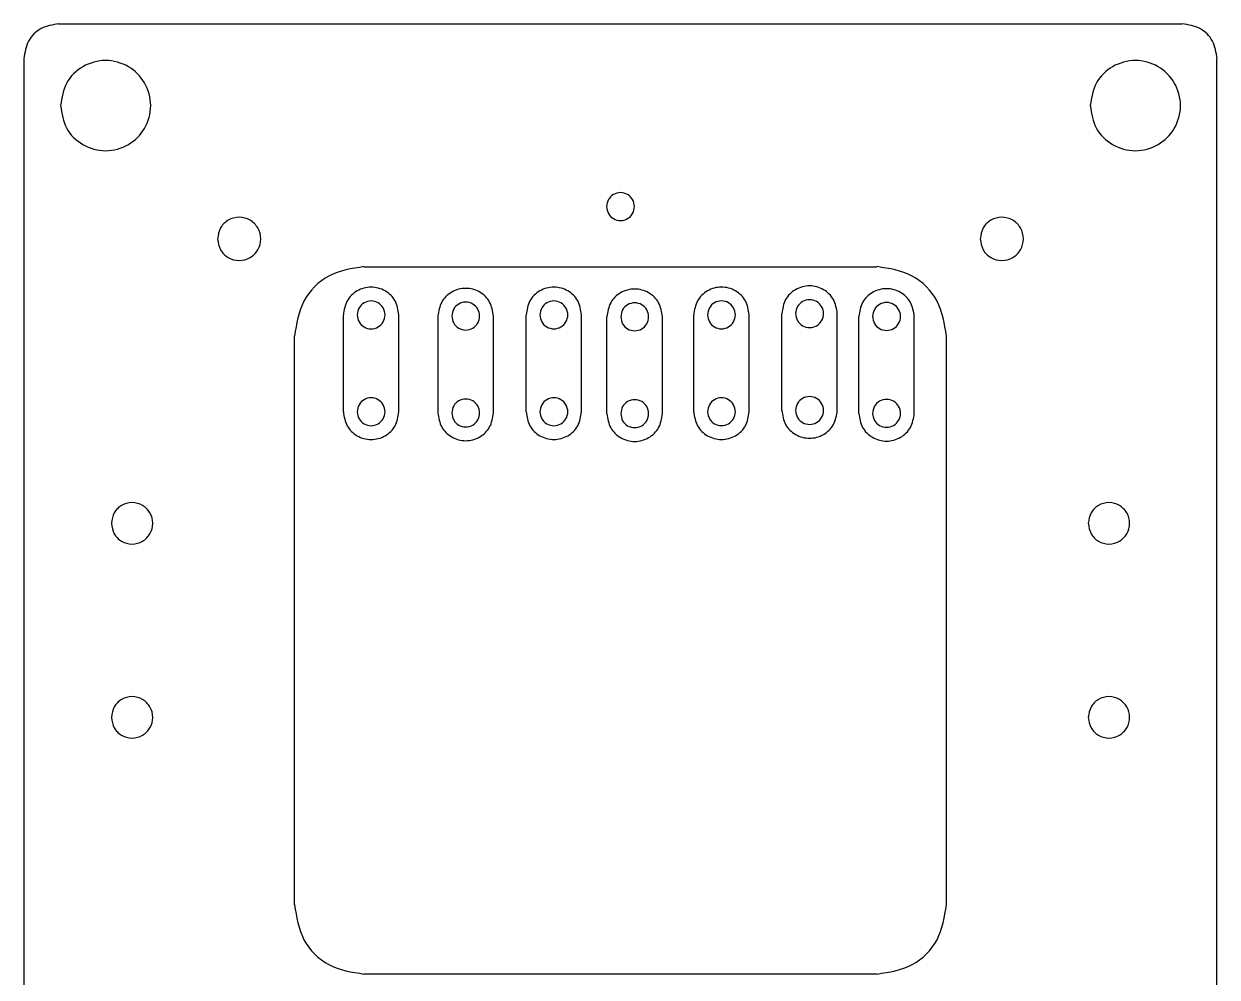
# Model space of a CAD drawing. Extents: x 5 to 194, y 2 to 286.
# Drawn here: x 4.5 to 90.6, y 60.4 to 129.1 of the extents above; entities that cross this region are included whole.
import ezdxf

# ---------------------------------------------------------------- set-up
doc = ezdxf.new("R2010")
doc.units = 0
doc.layers.add('Layer_1', color=7, linetype='CONTINUOUS')

msp = doc.modelspace()

# ---------------------------------------------------------------- linework, layer by layer
at = {"layer": 'Layer_1', "color": 7}
for p, q in [((88.032482, 129.095133), (7.006482, 129.095133)), ((4.508816, 126.597466), (4.508816, 45.592633)), ((90.530149, 45.592633), (90.530149, 126.597466)), ((29.019816, 111.5903), (66.019149, 111.5903)), ((27.52428, 108.118515), (27.52428, 101.133515)), ((31.545947, 101.133515), (31.545947, 108.118515)), ((34.34711, 108.033651), (34.34711, 101.048651)), ((38.368777, 101.048651), (38.368777, 108.033651)), ((40.702662, 108.121901), (40.702662, 101.136901)), ((44.724328, 101.136901), (44.724328, 108.121901)), ((46.529585, 107.981863), (46.529585, 100.996863)), ((50.551252, 100.996863), (50.551252, 107.981863)), ((52.787536, 108.122946), (52.787536, 101.137946)), ((56.809202, 101.137946), (56.809202, 108.122946)), ((59.143087, 108.211197), (59.143087, 101.226197)), ((63.164754, 101.226197), (63.164754, 108.211197)), ((64.69334, 108.005541), (64.69334, 101.020541)), ((68.715006, 101.020541), (68.715006, 108.005541)), ((24.024482, 65.595133), (24.024482, 106.594966)), ((71.014482, 106.594966), (71.014482, 65.595133)), ((66.019149, 60.5998), (29.019816, 60.5998))]:
    msp.add_line(p, q, dxfattribs=at)
for points in [[(7.017066, 129.1163), (6.577555, 129.047308), (6.138045, 128.978318), (5.751104, 128.773846)], [(89.309027, 128.773848), (88.922086, 128.978318), (88.482576, 129.04731), (88.043066, 129.1163)], [(5.751104, 128.773846), (5.375639, 128.575441), (5.04967, 128.249471), (4.851265, 127.874003)], [(90.208865, 127.874011), (90.010459, 128.249477), (89.684493, 128.575443), (89.309027, 128.773848)], [(4.851265, 127.874003), (4.646797, 127.487065), (4.577806, 127.047557), (4.508816, 126.60805)], [(90.551316, 126.60805), (90.482327, 127.04756), (90.413335, 127.48707), (90.208865, 127.874011)], [(8.763858, 126.026867), (8.277939, 125.746815), (7.855379, 125.340945), (7.598244, 124.861249)], [(10.403733, 126.470466), (9.83269, 126.470466), (9.264629, 126.315481), (8.763858, 126.026867)], [(12.043606, 126.026867), (11.5488, 126.315481), (10.974776, 126.470466), (10.403733, 126.470466)], [(13.20922, 124.861249), (12.92928, 125.340945), (12.523738, 125.746815), (12.043606, 126.026867)], [(83.016522, 126.026867), (82.530603, 125.746815), (82.108043, 125.340945), (81.85091, 124.861249)], [(84.656399, 126.470466), (84.085356, 126.470466), (83.517294, 126.315481), (83.016522, 126.026867)], [(86.296274, 126.026867), (85.801468, 126.315481), (85.227442, 126.470466), (84.656399, 126.470466)], [(87.461888, 124.861249), (87.181947, 125.340945), (86.776407, 125.746815), (86.296274, 126.026867)], [(7.598244, 124.861249), (7.333251, 124.366898), (7.24395, 123.794139), (7.154648, 123.221383)], [(13.652816, 123.221383), (13.652816, 123.794139), (13.497716, 124.366898), (13.20922, 124.861249)], [(81.85091, 124.861249), (81.585917, 124.366898), (81.496617, 123.794139), (81.407316, 123.221383)], [(87.905482, 123.221383), (87.905482, 123.794139), (87.750382, 124.366898), (87.461888, 124.861249)], [(7.154648, 123.221383), (7.24395, 122.648624), (7.333251, 122.075868), (7.598244, 121.581514)], [(13.20922, 121.581514), (13.497716, 122.075868), (13.652816, 122.648624), (13.652816, 123.221383)], [(81.407316, 123.221383), (81.496617, 122.648624), (81.585917, 122.075868), (81.85091, 121.581514)], [(87.461888, 121.581514), (87.750382, 122.075868), (87.905482, 122.648624), (87.905482, 123.221383)], [(7.598244, 121.581514), (7.855379, 121.101821), (8.277939, 120.695951), (8.763858, 120.415897)], [(12.043607, 120.415897), (12.523738, 120.695951), (12.92928, 121.101821), (13.20922, 121.581514)], [(81.85091, 121.581514), (82.108043, 121.101821), (82.530605, 120.695951), (83.016522, 120.415897)], [(86.296274, 120.415897), (86.776407, 120.695951), (87.181947, 121.101821), (87.461888, 121.581514)], [(8.763858, 120.415897), (9.264628, 120.127285), (9.832689, 119.9723), (10.403732, 119.9723)], [(10.403732, 119.9723), (10.974775, 119.9723), (11.5488, 120.127285), (12.043607, 120.415897)], [(83.016522, 120.415897), (83.517294, 120.127285), (84.085354, 119.9723), (84.656399, 119.9723)], [(84.656399, 119.9723), (85.227442, 119.9723), (85.801468, 120.127285), (86.296274, 120.415897)], [(46.661916, 116.447499), (46.579917, 116.294524), (46.552284, 116.117285), (46.524649, 115.94005)], [(47.02261, 116.808193), (46.872245, 116.721531), (46.741486, 116.595937), (46.661916, 116.447499)], [(47.530066, 116.945466), (47.353358, 116.945466), (47.177573, 116.897506), (47.02261, 116.808193)], [(48.037518, 116.808193), (47.884404, 116.897506), (47.706774, 116.945466), (47.530066, 116.945466)], [(48.398212, 116.447497), (48.311587, 116.595937), (48.186094, 116.721531), (48.037518, 116.808193)], [(48.535482, 115.94005), (48.535482, 116.117285), (48.487488, 116.294524), (48.398212, 116.447497)], [(46.524649, 115.94005), (46.552279, 115.762811), (46.579917, 115.585576), (46.661916, 115.4326)], [(46.661916, 115.4326), (46.741486, 115.284162), (46.872245, 115.158565), (47.02261, 115.071903)], [(48.037518, 115.071903), (48.186094, 115.158565), (48.311587, 115.284162), (48.398212, 115.432603)], [(48.398212, 115.432603), (48.487488, 115.585576), (48.535482, 115.762814), (48.535482, 115.94005)], [(19.249349, 114.95506), (19.016678, 114.820965), (18.814344, 114.626624), (18.691221, 114.396932)], [(20.034566, 115.167466), (19.761135, 115.167466), (19.489132, 115.093256), (19.249349, 114.95506)], [(20.819782, 114.95506), (20.582855, 115.093256), (20.307996, 115.167466), (20.034566, 115.167466)], [(21.37791, 114.396932), (21.243867, 114.626624), (21.049682, 114.820965), (20.819782, 114.95506)], [(47.02261, 115.071903), (47.177573, 114.982594), (47.353358, 114.934633), (47.530066, 114.934633)], [(47.530066, 114.934633), (47.706774, 114.934633), (47.884404, 114.982594), (48.037518, 115.071903)], [(74.240347, 114.95506), (74.007678, 114.820965), (73.805344, 114.626624), (73.682222, 114.396932)], [(75.025566, 115.167466), (74.752135, 115.167466), (74.480132, 115.093256), (74.240347, 114.95506)], [(75.810784, 114.95506), (75.573856, 115.093256), (75.298997, 115.167466), (75.025566, 115.167466)], [(76.36891, 114.396935), (76.234868, 114.626624), (76.040682, 114.820965), (75.810784, 114.95506)], [(18.691221, 114.396932), (18.564335, 114.160224), (18.521575, 113.885969), (18.478816, 113.611716)], [(18.478816, 113.611716), (18.521575, 113.337461), (18.564335, 113.063209), (18.691221, 112.826498)], [(21.590315, 113.611716), (21.590315, 113.885969), (21.51605, 114.160224), (21.37791, 114.396932)], [(21.37791, 112.826498), (21.51605, 113.063209), (21.590315, 113.337464), (21.590315, 113.611716)], [(73.682222, 114.396932), (73.555335, 114.160224), (73.512575, 113.885969), (73.469816, 113.611716)], [(73.469816, 113.611716), (73.512575, 113.337461), (73.555335, 113.063209), (73.682222, 112.826498)], [(76.581316, 113.611716), (76.581316, 113.885969), (76.507049, 114.160224), (76.36891, 114.396935)], [(76.36891, 112.826498), (76.507052, 113.063209), (76.581316, 113.337464), (76.581316, 113.611716)], [(18.691221, 112.826498), (18.814344, 112.596809), (19.016678, 112.402468), (19.249349, 112.26837)], [(20.819782, 112.26837), (21.049682, 112.402468), (21.243867, 112.596809), (21.37791, 112.826498)], [(73.682222, 112.826498), (73.805344, 112.596809), (74.007678, 112.402468), (74.240347, 112.268372)], [(75.810781, 112.26837), (76.040682, 112.402468), (76.234868, 112.596809), (76.36891, 112.826498)], [(19.249349, 112.26837), (19.489132, 112.130177), (19.761135, 112.055966), (20.034565, 112.055966)], [(20.034565, 112.055966), (20.307996, 112.055966), (20.582855, 112.130177), (20.819782, 112.26837)], [(74.240347, 112.268372), (74.480132, 112.130177), (74.752135, 112.055966), (75.025566, 112.055966)], [(75.025566, 112.055966), (75.298997, 112.055966), (75.573856, 112.130177), (75.810781, 112.26837)], [(29.030398, 111.611466), (28.153232, 111.473776), (27.276066, 111.336088), (26.503816, 110.928009)], [(68.556313, 110.928009), (67.784062, 111.336088), (66.906896, 111.473776), (66.029732, 111.611466)], [(26.503816, 110.928009), (25.754471, 110.532034), (25.10391, 109.881475), (24.707937, 109.132127)], [(61.164504, 110.22203), (60.814009, 110.22203), (60.463512, 110.126613), (60.154938, 109.948935)], [(62.174069, 109.948935), (61.865496, 110.126613), (61.514998, 110.22203), (61.164504, 110.22203)], [(70.352194, 109.132127), (69.95622, 109.881475), (69.305658, 110.532034), (68.556313, 110.928009)], [(28.536133, 109.856253), (28.236712, 109.683841), (27.976763, 109.433972), (27.81854, 109.138658)], [(29.545698, 110.129348), (29.195202, 110.129348), (28.844707, 110.033932), (28.536133, 109.856253)], [(30.555261, 109.856253), (30.246688, 110.033932), (29.896193, 110.129348), (29.545698, 110.129348)], [(31.272855, 109.138658), (31.114632, 109.433972), (30.854683, 109.683841), (30.555261, 109.856253)], [(35.358962, 109.771389), (35.059541, 109.598976), (34.799591, 109.349108), (34.641369, 109.053794)], [(36.368527, 110.044484), (36.018032, 110.044484), (35.667535, 109.949067), (35.358962, 109.771389)], [(37.378092, 109.771389), (37.069519, 109.949067), (36.719021, 110.044484), (36.368527, 110.044484)], [(38.095685, 109.053794), (37.937462, 109.349108), (37.677513, 109.598979), (37.378092, 109.771389)], [(41.714513, 109.85964), (41.415092, 109.68723), (41.155143, 109.437362), (40.996921, 109.142044)], [(42.724078, 110.132735), (42.373584, 110.132735), (42.023086, 110.037318), (41.714513, 109.85964)], [(43.733641, 109.85964), (43.42507, 110.037318), (43.074573, 110.132735), (42.724078, 110.132735)], [(44.451236, 109.142044), (44.293014, 109.437362), (44.033064, 109.68723), (43.733641, 109.85964)], [(47.541437, 109.719601), (47.242016, 109.547189), (46.982066, 109.29732), (46.823844, 109.002006)], [(48.551002, 109.992696), (48.200507, 109.992696), (47.85001, 109.89728), (47.541437, 109.719601)], [(49.560567, 109.719601), (49.251994, 109.89728), (48.901496, 109.992696), (48.551002, 109.992696)], [(50.27816, 109.002006), (50.119937, 109.29732), (49.859988, 109.547191), (49.560567, 109.719601)], [(53.799387, 109.860684), (53.499966, 109.688271), (53.240017, 109.438406), (53.081795, 109.143089)], [(54.808952, 110.133779), (54.458458, 110.133779), (54.10796, 110.038363), (53.799387, 109.860684)], [(55.818515, 109.860684), (55.509941, 110.038363), (55.159447, 110.133779), (54.808952, 110.133779)], [(56.53611, 109.143089), (56.377888, 109.438406), (56.117938, 109.688274), (55.818515, 109.860684)], [(60.154938, 109.948935), (59.855517, 109.776522), (59.595568, 109.526654), (59.437346, 109.23134)], [(62.891661, 109.23134), (62.733439, 109.526654), (62.47349, 109.776525), (62.174069, 109.948935)], [(65.705191, 109.743279), (65.40577, 109.570867), (65.145821, 109.320999), (64.987599, 109.025684)], [(66.714756, 110.016375), (66.364262, 110.016375), (66.013764, 109.920961), (65.705191, 109.743279)], [(67.724319, 109.743279), (67.415746, 109.920961), (67.065251, 110.016375), (66.714756, 110.016375)], [(68.441914, 109.025684), (68.283692, 109.320999), (68.023743, 109.57087), (67.724319, 109.743279)], [(24.707937, 109.132127), (24.29986, 108.35988), (24.162171, 107.482713), (24.024482, 106.60555)], [(27.81854, 109.138658), (27.655483, 108.834315), (27.600465, 108.481707), (27.545447, 108.129098)], [(28.67755, 108.636551), (28.595549, 108.483575), (28.567914, 108.306337), (28.54028, 108.129098)], [(29.038246, 108.997245), (28.88788, 108.910583), (28.75712, 108.784988), (28.67755, 108.636551)], [(29.545697, 109.134515), (29.36899, 109.134515), (29.193207, 109.086554), (29.038246, 108.997245)], [(30.05315, 108.997245), (29.900034, 109.086554), (29.722404, 109.134515), (29.545697, 109.134515)], [(30.413845, 108.636551), (30.327218, 108.784988), (30.201725, 108.910583), (30.05315, 108.997245)], [(30.551114, 108.129098), (30.551114, 108.306337), (30.503119, 108.483572), (30.413845, 108.636551)], [(31.545947, 108.129098), (31.490929, 108.481707), (31.435912, 108.834315), (31.272855, 109.138658)], [(34.641369, 109.053794), (34.478312, 108.749451), (34.423293, 108.396842), (34.368277, 108.044234)], [(35.50038, 108.551686), (35.418378, 108.398711), (35.390745, 108.221472), (35.36311, 108.044234)], [(35.861074, 108.912381), (35.710709, 108.825721), (35.57995, 108.700124), (35.50038, 108.551686)], [(36.368527, 109.049651), (36.191819, 109.049651), (36.016037, 109.00169), (35.861074, 108.912381)], [(36.875979, 108.912381), (36.722863, 109.00169), (36.545235, 109.049651), (36.368527, 109.049651)], [(37.236673, 108.551686), (37.150048, 108.700124), (37.024552, 108.825719), (36.875979, 108.912381)], [(37.373944, 108.044234), (37.373944, 108.221472), (37.325949, 108.398711), (37.236673, 108.551686)], [(38.368777, 108.044234), (38.31376, 108.396842), (38.258741, 108.749451), (38.095685, 109.053794)], [(40.996921, 109.142044), (40.833864, 108.837702), (40.778847, 108.485093), (40.723828, 108.132485)], [(41.855932, 108.639937), (41.773929, 108.486962), (41.746294, 108.309723), (41.718662, 108.132485)], [(42.216626, 109.000631), (42.066261, 108.913969), (41.935501, 108.788375), (41.855932, 108.639937)], [(42.724078, 109.137901), (42.54737, 109.137901), (42.371588, 109.089941), (42.216626, 109.000631)], [(43.231531, 109.000631), (43.078414, 109.089941), (42.900783, 109.137901), (42.724078, 109.137901)], [(43.592225, 108.639937), (43.505599, 108.788375), (43.380104, 108.913969), (43.231531, 109.000631)], [(43.729495, 108.132485), (43.729495, 108.309723), (43.6815, 108.486962), (43.592225, 108.639937)], [(44.724328, 108.132485), (44.669309, 108.485093), (44.614293, 108.837702), (44.451236, 109.142044)], [(46.823844, 109.002006), (46.660787, 108.697663), (46.605768, 108.345055), (46.550752, 107.992446)], [(47.682855, 108.499899), (47.600853, 108.346923), (47.57322, 108.169685), (47.545585, 107.992446)], [(48.043549, 108.860593), (47.893184, 108.773931), (47.762425, 108.648336), (47.682855, 108.499899)], [(48.551002, 108.997863), (48.374294, 108.997863), (48.198512, 108.949902), (48.043549, 108.860593)], [(49.058454, 108.860593), (48.905338, 108.949902), (48.72771, 108.997863), (48.551002, 108.997863)], [(49.419148, 108.499899), (49.332523, 108.648336), (49.207027, 108.773931), (49.058454, 108.860593)], [(49.556419, 107.992446), (49.556419, 108.169685), (49.508424, 108.34692), (49.419148, 108.499899)], [(50.551252, 107.992446), (50.496235, 108.345055), (50.441216, 108.697663), (50.27816, 109.002006)], [(53.081795, 109.143089), (52.918738, 108.838746), (52.863721, 108.486137), (52.808702, 108.133529)], [(53.940806, 108.640982), (53.858803, 108.488006), (53.831168, 108.310767), (53.803536, 108.133529)], [(54.3015, 109.001676), (54.151135, 108.915014), (54.020375, 108.789419), (53.940806, 108.640982)], [(54.808952, 109.138946), (54.632244, 109.138946), (54.456462, 109.090985), (54.3015, 109.001676)], [(55.316405, 109.001676), (55.163288, 109.090985), (54.98566, 109.138946), (54.808952, 109.138946)], [(55.677099, 108.640982), (55.590474, 108.789419), (55.464981, 108.915014), (55.316405, 109.001676)], [(55.814369, 108.133529), (55.814369, 108.310767), (55.766374, 108.488006), (55.677099, 108.640982)], [(56.809202, 108.133529), (56.754183, 108.486137), (56.699167, 108.838746), (56.53611, 109.143089)], [(59.437346, 109.23134), (59.274289, 108.926997), (59.21927, 108.574388), (59.164254, 108.22178)], [(60.296357, 108.729232), (60.214354, 108.576257), (60.186722, 108.399018), (60.159087, 108.22178)], [(60.657051, 109.089927), (60.506686, 109.003267), (60.375927, 108.87767), (60.296357, 108.729232)], [(61.164504, 109.227197), (60.987796, 109.227197), (60.812014, 109.179236), (60.657051, 109.089927)], [(61.671956, 109.089927), (61.518839, 109.179236), (61.341209, 109.227197), (61.164504, 109.227197)], [(62.03265, 108.729232), (61.946025, 108.87767), (61.820529, 109.003265), (61.671956, 109.089927)], [(62.16992, 108.22178), (62.16992, 108.399018), (62.121926, 108.576257), (62.03265, 108.729232)], [(63.164754, 108.22178), (63.109734, 108.574388), (63.054718, 108.926997), (62.891661, 109.23134)], [(64.987599, 109.025684), (64.824542, 108.721341), (64.769526, 108.368733), (64.714506, 108.016125)], [(65.84661, 108.523577), (65.764607, 108.370601), (65.736972, 108.193363), (65.70934, 108.016125)], [(66.207304, 108.884271), (66.056939, 108.797609), (65.926179, 108.672015), (65.84661, 108.523577)], [(66.714756, 109.021541), (66.538049, 109.021541), (66.362266, 108.97358), (66.207304, 108.884271)], [(67.222209, 108.884271), (67.069092, 108.97358), (66.891461, 109.021541), (66.714756, 109.021541)], [(67.582903, 108.523574), (67.496278, 108.672015), (67.370785, 108.797609), (67.222209, 108.884271)], [(67.720173, 108.016125), (67.720173, 108.193363), (67.672178, 108.370601), (67.582903, 108.523574)], [(68.715006, 108.016125), (68.659987, 108.368733), (68.604971, 108.721341), (68.441914, 109.025684)], [(71.035649, 106.60555), (70.897959, 107.482713), (70.760271, 108.35988), (70.352194, 109.132127)], [(28.54028, 108.129098), (28.567916, 107.95186), (28.595549, 107.774621), (28.67755, 107.621646)], [(28.67755, 107.621646), (28.75712, 107.473208), (28.88788, 107.347611), (29.038246, 107.260952)], [(30.053149, 107.260952), (30.201724, 107.347611), (30.327218, 107.473208), (30.413845, 107.621646)], [(30.413845, 107.621646), (30.503119, 107.774621), (30.551114, 107.95186), (30.551114, 108.129098)], [(35.36311, 108.044234), (35.39074, 107.866996), (35.418378, 107.689757), (35.50038, 107.536781)], [(37.236673, 107.536781), (37.325949, 107.689757), (37.373944, 107.866996), (37.373944, 108.044234)], [(41.718662, 108.132485), (41.746291, 107.955246), (41.773929, 107.778008), (41.855932, 107.625032)], [(41.855932, 107.625032), (41.935501, 107.476592), (42.066261, 107.350997), (42.216626, 107.264338)], [(43.231531, 107.264338), (43.380104, 107.350997), (43.505597, 107.476592), (43.592225, 107.625032)], [(43.592225, 107.625032), (43.6815, 107.778008), (43.729495, 107.955246), (43.729495, 108.132485)], [(47.545585, 107.992446), (47.573215, 107.815208), (47.600853, 107.637969), (47.682855, 107.484994)], [(49.419148, 107.484994), (49.508424, 107.637969), (49.556419, 107.815208), (49.556419, 107.992446)], [(53.803536, 108.133529), (53.831165, 107.956291), (53.858803, 107.779052), (53.940806, 107.626077)], [(53.940806, 107.626077), (54.020375, 107.477639), (54.151135, 107.352042), (54.3015, 107.265382)], [(55.316405, 107.265382), (55.464981, 107.352042), (55.590474, 107.477639), (55.677099, 107.626077)], [(55.677099, 107.626077), (55.766374, 107.779052), (55.814369, 107.956291), (55.814369, 108.133529)], [(60.159087, 108.22178), (60.186716, 108.044542), (60.214354, 107.867303), (60.296357, 107.714327)], [(60.296357, 107.714327), (60.375927, 107.565887), (60.506686, 107.440292), (60.657051, 107.35363)], [(61.671956, 107.353633), (61.820529, 107.440292), (61.946025, 107.565887), (62.03265, 107.714327)], [(62.03265, 107.714327), (62.121926, 107.867303), (62.16992, 108.044542), (62.16992, 108.22178)], [(65.70934, 108.016125), (65.736969, 107.838886), (65.764607, 107.661648), (65.84661, 107.508672)], [(67.582903, 107.508672), (67.672178, 107.661648), (67.720173, 107.838886), (67.720173, 108.016125)], [(29.038246, 107.260952), (29.193207, 107.171642), (29.368991, 107.123681), (29.545697, 107.123681)], [(29.545697, 107.123681), (29.722404, 107.123681), (29.900034, 107.171642), (30.053149, 107.260952)], [(35.50038, 107.536781), (35.57995, 107.388341), (35.710709, 107.262746), (35.861074, 107.176084)], [(35.861074, 107.176084), (36.016037, 107.086775), (36.191819, 107.038817), (36.368527, 107.038817)], [(36.368527, 107.038817), (36.545235, 107.038817), (36.722863, 107.086775), (36.875979, 107.176084)], [(36.875979, 107.176084), (37.024552, 107.262746), (37.150048, 107.388341), (37.236673, 107.536781)], [(42.216626, 107.264338), (42.371588, 107.175026), (42.54737, 107.127068), (42.724078, 107.127068)], [(42.724078, 107.127068), (42.900783, 107.127068), (43.078414, 107.175026), (43.231531, 107.264338)], [(47.682855, 107.484994), (47.762425, 107.336556), (47.893184, 107.210959), (48.043549, 107.1243)], [(48.043549, 107.1243), (48.198512, 107.03499), (48.374294, 106.987029), (48.551002, 106.987029)], [(48.551002, 106.987029), (48.72771, 106.987029), (48.905338, 107.03499), (49.058454, 107.1243)], [(49.058454, 107.1243), (49.207027, 107.210959), (49.332523, 107.336556), (49.419148, 107.484994)], [(54.3015, 107.265382), (54.456462, 107.17607), (54.632244, 107.128112), (54.808952, 107.128112)], [(54.808952, 107.128112), (54.98566, 107.128112), (55.163288, 107.17607), (55.316405, 107.265382)], [(60.657051, 107.35363), (60.812014, 107.264321), (60.987796, 107.216363), (61.164504, 107.216363)], [(61.164504, 107.216363), (61.341209, 107.216363), (61.518839, 107.264321), (61.671956, 107.353633)], [(65.84661, 107.508672), (65.926179, 107.360232), (66.056939, 107.234637), (66.207304, 107.147978)], [(66.207304, 107.147978), (66.362266, 107.058666), (66.538049, 107.010708), (66.714756, 107.010708)], [(66.714756, 107.010708), (66.891464, 107.010708), (67.069092, 107.058666), (67.222209, 107.147978)], [(67.222209, 107.147978), (67.370785, 107.234637), (67.496278, 107.360232), (67.582903, 107.508672)], [(28.67755, 101.651551), (28.595549, 101.498575), (28.567914, 101.321337), (28.54028, 101.144098)], [(29.038246, 102.012245), (28.88788, 101.925583), (28.75712, 101.799988), (28.67755, 101.651551)], [(29.545697, 102.149515), (29.36899, 102.149515), (29.193207, 102.101554), (29.038246, 102.012245)], [(30.05315, 102.012245), (29.900034, 102.101554), (29.722404, 102.149515), (29.545697, 102.149515)], [(30.413845, 101.651551), (30.327218, 101.799988), (30.201725, 101.925583), (30.05315, 102.012245)], [(30.551114, 101.144098), (30.551114, 101.321337), (30.503119, 101.498572), (30.413845, 101.651551)], [(35.50038, 101.566686), (35.418378, 101.413711), (35.390745, 101.236472), (35.36311, 101.059234)], [(35.861074, 101.927381), (35.710709, 101.840721), (35.57995, 101.715124), (35.50038, 101.566686)], [(36.368527, 102.064651), (36.191819, 102.064651), (36.016037, 102.01669), (35.861074, 101.927381)], [(36.875979, 101.927381), (36.722863, 102.01669), (36.545235, 102.064651), (36.368527, 102.064651)], [(37.236673, 101.566686), (37.150048, 101.715124), (37.024552, 101.840719), (36.875979, 101.927381)], [(37.373944, 101.059234), (37.373944, 101.236472), (37.325949, 101.413711), (37.236673, 101.566686)], [(41.855932, 101.654937), (41.773929, 101.501962), (41.746294, 101.324723), (41.718662, 101.147485)], [(42.216626, 102.015631), (42.066261, 101.928969), (41.935501, 101.803375), (41.855932, 101.654937)], [(42.724078, 102.152901), (42.54737, 102.152901), (42.371588, 102.104941), (42.216626, 102.015631)], [(43.231531, 102.015631), (43.078414, 102.104941), (42.900783, 102.152901), (42.724078, 102.152901)], [(43.592225, 101.654937), (43.505599, 101.803375), (43.380104, 101.928969), (43.231531, 102.015631)], [(43.729495, 101.147485), (43.729495, 101.324723), (43.6815, 101.501962), (43.592225, 101.654937)], [(48.043549, 101.875593), (47.893184, 101.788931), (47.762425, 101.663336), (47.682855, 101.514899)], [(48.551002, 102.012863), (48.374294, 102.012863), (48.198512, 101.964902), (48.043549, 101.875593)], [(49.058454, 101.875593), (48.905338, 101.964902), (48.72771, 102.012863), (48.551002, 102.012863)], [(49.419148, 101.514899), (49.332523, 101.663336), (49.207027, 101.788931), (49.058454, 101.875593)], [(53.940806, 101.655982), (53.858803, 101.503006), (53.831168, 101.325767), (53.803536, 101.148529)], [(54.3015, 102.016676), (54.151135, 101.930014), (54.020375, 101.804419), (53.940806, 101.655982)], [(54.808952, 102.153946), (54.632244, 102.153946), (54.456462, 102.105985), (54.3015, 102.016676)], [(55.316405, 102.016676), (55.163288, 102.105985), (54.98566, 102.153946), (54.808952, 102.153946)], [(55.677099, 101.655982), (55.590474, 101.804419), (55.464981, 101.930014), (55.316405, 102.016676)], [(55.814369, 101.148529), (55.814369, 101.325767), (55.766374, 101.503006), (55.677099, 101.655982)], [(60.296357, 101.744232), (60.214354, 101.591257), (60.186722, 101.414018), (60.159087, 101.23678)], [(60.657051, 102.104927), (60.506686, 102.018267), (60.375927, 101.89267), (60.296357, 101.744232)], [(61.164504, 102.242197), (60.987796, 102.242197), (60.812014, 102.194236), (60.657051, 102.104927)], [(61.671956, 102.104927), (61.518839, 102.194236), (61.341209, 102.242197), (61.164504, 102.242197)], [(62.03265, 101.744232), (61.946025, 101.89267), (61.820529, 102.018265), (61.671956, 102.104927)], [(62.16992, 101.23678), (62.16992, 101.414018), (62.121926, 101.591257), (62.03265, 101.744232)], [(65.84661, 101.538577), (65.764607, 101.385601), (65.736972, 101.208363), (65.70934, 101.031125)], [(66.207304, 101.899271), (66.056939, 101.812609), (65.926179, 101.687015), (65.84661, 101.538577)], [(66.714756, 102.036541), (66.538049, 102.036541), (66.362266, 101.98858), (66.207304, 101.899271)], [(67.222209, 101.899271), (67.069092, 101.98858), (66.891461, 102.036541), (66.714756, 102.036541)], [(67.582903, 101.538574), (67.496278, 101.687015), (67.370785, 101.812609), (67.222209, 101.899271)], [(67.720173, 101.031125), (67.720173, 101.208363), (67.672178, 101.385601), (67.582903, 101.538574)], [(27.545447, 101.144098), (27.600465, 100.79149), (27.655483, 100.438878), (27.81854, 100.134538)], [(28.54028, 101.144098), (28.567916, 100.96686), (28.595549, 100.789621), (28.67755, 100.636646)], [(30.413845, 100.636646), (30.503119, 100.789621), (30.551114, 100.96686), (30.551114, 101.144098)], [(31.272854, 100.134538), (31.435912, 100.438878), (31.490929, 100.79149), (31.545947, 101.144098)], [(34.368277, 101.059234), (34.423293, 100.706625), (34.478312, 100.354014), (34.641369, 100.049674)], [(35.36311, 101.059234), (35.39074, 100.881996), (35.418378, 100.704757), (35.50038, 100.551781)], [(37.236673, 100.551781), (37.325949, 100.704757), (37.373944, 100.881996), (37.373944, 101.059234)], [(38.095685, 100.049674), (38.258741, 100.354014), (38.31376, 100.706625), (38.368777, 101.059234)], [(40.723828, 101.147485), (40.778847, 100.794876), (40.833864, 100.442265), (40.996921, 100.137925)], [(41.718662, 101.147485), (41.746291, 100.970246), (41.773929, 100.793008), (41.855932, 100.640032)], [(43.592225, 100.640032), (43.6815, 100.793008), (43.729495, 100.970246), (43.729495, 101.147485)], [(44.451236, 100.137925), (44.614293, 100.442265), (44.669309, 100.794876), (44.724328, 101.147485)], [(46.550752, 101.007446), (46.605768, 100.654838), (46.660787, 100.302226), (46.823844, 99.997886)], [(47.682855, 101.514899), (47.600853, 101.361923), (47.57322, 101.184685), (47.545585, 101.007446)], [(47.545585, 101.007446), (47.573215, 100.830208), (47.600853, 100.652969), (47.682855, 100.499994)], [(49.556419, 101.007446), (49.556419, 101.184685), (49.508424, 101.36192), (49.419148, 101.514899)], [(49.419148, 100.499994), (49.508424, 100.652969), (49.556419, 100.830208), (49.556419, 101.007446)], [(50.27816, 99.997886), (50.441216, 100.302226), (50.496235, 100.654838), (50.551252, 101.007446)], [(52.808702, 101.148529), (52.863721, 100.795921), (52.918738, 100.443309), (53.081795, 100.138969)], [(53.803536, 101.148529), (53.831165, 100.971291), (53.858803, 100.794052), (53.940806, 100.641077)], [(55.677099, 100.641077), (55.766374, 100.794052), (55.814369, 100.971291), (55.814369, 101.148529)], [(56.53611, 100.138969), (56.699167, 100.443309), (56.754183, 100.795921), (56.809202, 101.148529)], [(59.164254, 101.23678), (59.21927, 100.884171), (59.274289, 100.53156), (59.437346, 100.22722)], [(60.159087, 101.23678), (60.186716, 101.059542), (60.214354, 100.882303), (60.296357, 100.729327)], [(60.296357, 100.729327), (60.375927, 100.580887), (60.506686, 100.455292), (60.657051, 100.36863)], [(61.671956, 100.368633), (61.820529, 100.455292), (61.946025, 100.580887), (62.03265, 100.729327)], [(62.03265, 100.729327), (62.121926, 100.882303), (62.16992, 101.059542), (62.16992, 101.23678)], [(62.891661, 100.22722), (63.054718, 100.53156), (63.109734, 100.884171), (63.164754, 101.23678)], [(64.714506, 101.031125), (64.769526, 100.678513), (64.824542, 100.325905), (64.987599, 100.021565)], [(65.70934, 101.031125), (65.736969, 100.853886), (65.764607, 100.676648), (65.84661, 100.523672)], [(67.582903, 100.523672), (67.672178, 100.676648), (67.720173, 100.853886), (67.720173, 101.031125)], [(68.441914, 100.021565), (68.604971, 100.325905), (68.659987, 100.678513), (68.715006, 101.031125)], [(27.81854, 100.134538), (27.976763, 99.839221), (28.236712, 99.589353), (28.536134, 99.416943)], [(28.67755, 100.636646), (28.75712, 100.488208), (28.88788, 100.362611), (29.038246, 100.275952)], [(29.038246, 100.275952), (29.193207, 100.186642), (29.368991, 100.138681), (29.545697, 100.138681)], [(29.545697, 100.138681), (29.722404, 100.138681), (29.900034, 100.186642), (30.053149, 100.275952)], [(30.053149, 100.275952), (30.201724, 100.362611), (30.327218, 100.488208), (30.413845, 100.636646)], [(30.555262, 99.416943), (30.854683, 99.589353), (31.114632, 99.839221), (31.272854, 100.134538)], [(34.641369, 100.049674), (34.799591, 99.754357), (35.059541, 99.504489), (35.358962, 99.332079)], [(35.50038, 100.551781), (35.57995, 100.403341), (35.710709, 100.277746), (35.861074, 100.191084)], [(35.861074, 100.191084), (36.016037, 100.101775), (36.191819, 100.053817), (36.368527, 100.053817)], [(36.368527, 100.053817), (36.545235, 100.053817), (36.722863, 100.101775), (36.875979, 100.191084)], [(36.875979, 100.191084), (37.024552, 100.277746), (37.150048, 100.403341), (37.236673, 100.551781)], [(37.378092, 99.332079), (37.677513, 99.504489), (37.937462, 99.754357), (38.095685, 100.049674)], [(40.996921, 100.137925), (41.155143, 99.842608), (41.415092, 99.59274), (41.714513, 99.42033)], [(41.855932, 100.640032), (41.935501, 100.491592), (42.066261, 100.365997), (42.216626, 100.279338)], [(42.216626, 100.279338), (42.371588, 100.190026), (42.54737, 100.142068), (42.724078, 100.142068)], [(42.724078, 100.142068), (42.900783, 100.142068), (43.078414, 100.190026), (43.231531, 100.279338)], [(43.231531, 100.279338), (43.380104, 100.365997), (43.505597, 100.491592), (43.592225, 100.640032)], [(43.733644, 99.42033), (44.033064, 99.59274), (44.293014, 99.842608), (44.451236, 100.137925)], [(46.823844, 99.997886), (46.982066, 99.702569), (47.242016, 99.452701), (47.541437, 99.280291)], [(47.682855, 100.499994), (47.762425, 100.351556), (47.893184, 100.225959), (48.043549, 100.1393)], [(48.043549, 100.1393), (48.198512, 100.04999), (48.374294, 100.002029), (48.551002, 100.002029)], [(48.551002, 100.002029), (48.72771, 100.002029), (48.905338, 100.04999), (49.058454, 100.1393)], [(49.058454, 100.1393), (49.207027, 100.225959), (49.332523, 100.351556), (49.419148, 100.499994)], [(49.560567, 99.280291), (49.859988, 99.452701), (50.119937, 99.702569), (50.27816, 99.997886)], [(53.081795, 100.138969), (53.240017, 99.843652), (53.499966, 99.593784), (53.79939, 99.421374)], [(53.940806, 100.641077), (54.020375, 100.492639), (54.151135, 100.367042), (54.3015, 100.280382)], [(54.3015, 100.280382), (54.456462, 100.19107), (54.632244, 100.143112), (54.808952, 100.143112)], [(54.808952, 100.143112), (54.98566, 100.143112), (55.163288, 100.19107), (55.316405, 100.280382)], [(55.316405, 100.280382), (55.464981, 100.367042), (55.590474, 100.492639), (55.677099, 100.641077)], [(55.818518, 99.421374), (56.117938, 99.593784), (56.377888, 99.843652), (56.53611, 100.138969)], [(59.437346, 100.22722), (59.595568, 99.931903), (59.855517, 99.682035), (60.154938, 99.509625)], [(60.657051, 100.36863), (60.812014, 100.279321), (60.987796, 100.231363), (61.164504, 100.231363)], [(61.164504, 100.231363), (61.341209, 100.231363), (61.518839, 100.279321), (61.671956, 100.368633)], [(62.174069, 99.509625), (62.47349, 99.682035), (62.733439, 99.931903), (62.891661, 100.22722)], [(64.987599, 100.021565), (65.145821, 99.726248), (65.40577, 99.476379), (65.705194, 99.30397)], [(65.84661, 100.523672), (65.926179, 100.375232), (66.056939, 100.249637), (66.207304, 100.162978)], [(66.207304, 100.162978), (66.362266, 100.073666), (66.538049, 100.025708), (66.714756, 100.025708)], [(66.714756, 100.025708), (66.891464, 100.025708), (67.069092, 100.073666), (67.222209, 100.162978)], [(67.222209, 100.162978), (67.370785, 100.249637), (67.496278, 100.375232), (67.582903, 100.523672)], [(67.724322, 99.30397), (68.023743, 99.476379), (68.283692, 99.726248), (68.441914, 100.021565)], [(28.536134, 99.416943), (28.844707, 99.239262), (29.195202, 99.143848), (29.545697, 99.143848)], [(29.545697, 99.143848), (29.896193, 99.143848), (30.246688, 99.239262), (30.555262, 99.416943)], [(35.358962, 99.332079), (35.667535, 99.154398), (36.018032, 99.058984), (36.368527, 99.058984)], [(36.368527, 99.058984), (36.719021, 99.058984), (37.069519, 99.154398), (37.378092, 99.332079)], [(41.714513, 99.42033), (42.023086, 99.242648), (42.373584, 99.147235), (42.724078, 99.147235)], [(42.724078, 99.147235), (43.074573, 99.147235), (43.42507, 99.242648), (43.733644, 99.42033)], [(47.541437, 99.280291), (47.85001, 99.10261), (48.200504, 99.007196), (48.551002, 99.007196)], [(48.551002, 99.007196), (48.901496, 99.007196), (49.251994, 99.10261), (49.560567, 99.280291)], [(53.79939, 99.421374), (54.10796, 99.243693), (54.458458, 99.148279), (54.808952, 99.148279)], [(54.808952, 99.148279), (55.159447, 99.148279), (55.509944, 99.243693), (55.818518, 99.421374)], [(60.154938, 99.509625), (60.463512, 99.331944), (60.814009, 99.23653), (61.164504, 99.23653)], [(61.164504, 99.23653), (61.514998, 99.23653), (61.865496, 99.331944), (62.174069, 99.509625)], [(65.705194, 99.30397), (66.013764, 99.126288), (66.364262, 99.030875), (66.714756, 99.030875)], [(66.714756, 99.030875), (67.065251, 99.030875), (67.415748, 99.126288), (67.724322, 99.30397)], [(11.020218, 93.854391), (10.898509, 93.627341), (10.857495, 93.364279), (10.816482, 93.101216)], [(11.555565, 94.389733), (11.332391, 94.261113), (11.138316, 94.074705), (11.020218, 93.854391)], [(12.308732, 94.593466), (12.046462, 94.593466), (11.785561, 94.522287), (11.555565, 94.389733)], [(13.0619, 94.389733), (12.834643, 94.522287), (12.571003, 94.593466), (12.308732, 94.593466)], [(13.597246, 93.854391), (13.468675, 94.074705), (13.282416, 94.261113), (13.0619, 94.389733)], [(13.800982, 93.101216), (13.800982, 93.364279), (13.729749, 93.627341), (13.597246, 93.854391)], [(81.462885, 93.854391), (81.341177, 93.627341), (81.300162, 93.364279), (81.259149, 93.101216)], [(81.998233, 94.389736), (81.77506, 94.261113), (81.580984, 94.074705), (81.462885, 93.854391)], [(82.751399, 94.593466), (82.48913, 94.593466), (82.22823, 94.522287), (81.998233, 94.389736)], [(83.504566, 94.389733), (83.277309, 94.522287), (83.013668, 94.593466), (82.751399, 94.593466)], [(84.039913, 93.854391), (83.911341, 94.074705), (83.725083, 94.261113), (83.504566, 94.389733)], [(84.243649, 93.101216), (84.243649, 93.364279), (84.172416, 93.627341), (84.039913, 93.854391)], [(10.816482, 93.101216), (10.857495, 92.838154), (10.898509, 92.575092), (11.020218, 92.348041)], [(13.597246, 92.348041), (13.729749, 92.575092), (13.800982, 92.838154), (13.800982, 93.101216)], [(81.259149, 93.101216), (81.300162, 92.838154), (81.341177, 92.575092), (81.462885, 92.348041)], [(84.039913, 92.348041), (84.172416, 92.575092), (84.243649, 92.838154), (84.243649, 93.101216)], [(11.020218, 92.348041), (11.138316, 92.127727), (11.332391, 91.94132), (11.555565, 91.812697)], [(13.061899, 91.812697), (13.282416, 91.94132), (13.468675, 92.127727), (13.597246, 92.348041)], [(81.462885, 92.348041), (81.580984, 92.127727), (81.775057, 91.94132), (81.998233, 91.812697)], [(83.504566, 91.812697), (83.725083, 91.94132), (83.911341, 92.127727), (84.039913, 92.348041)], [(11.555565, 91.812697), (11.785561, 91.680146), (12.046462, 91.608966), (12.308732, 91.608966)], [(12.308732, 91.608966), (12.571002, 91.608966), (12.834643, 91.680146), (13.061899, 91.812697)], [(81.998233, 91.812697), (82.228227, 91.680146), (82.48913, 91.608966), (82.751399, 91.608966)], [(82.751399, 91.608966), (83.013668, 91.608966), (83.277309, 91.680146), (83.504566, 91.812697)], [(11.555565, 80.398569), (11.332391, 80.269946), (11.138316, 80.083539), (11.020218, 79.863225)], [(12.308732, 80.6023), (12.046462, 80.6023), (11.785561, 80.53112), (11.555565, 80.398569)], [(13.0619, 80.398569), (12.834643, 80.53112), (12.571003, 80.6023), (12.308732, 80.6023)], [(13.597246, 79.863225), (13.468675, 80.083539), (13.282416, 80.269946), (13.0619, 80.398569)], [(81.998233, 80.398569), (81.77506, 80.269946), (81.580984, 80.083539), (81.462885, 79.863225)], [(82.751399, 80.6023), (82.48913, 80.6023), (82.22823, 80.53112), (81.998233, 80.398569)], [(83.504566, 80.398566), (83.277309, 80.53112), (83.013668, 80.6023), (82.751399, 80.6023)], [(84.039913, 79.863225), (83.911341, 80.083539), (83.725083, 80.269946), (83.504566, 80.398566)], [(11.020218, 79.863225), (10.898509, 79.636174), (10.857495, 79.373112), (10.816482, 79.11005)], [(13.800982, 79.11005), (13.800982, 79.373112), (13.729749, 79.636174), (13.597246, 79.863225)], [(81.462885, 79.863225), (81.341177, 79.636174), (81.300162, 79.373112), (81.259149, 79.11005)], [(84.243649, 79.11005), (84.243649, 79.373112), (84.172416, 79.636174), (84.039913, 79.863225)], [(10.816482, 79.11005), (10.857495, 78.846988), (10.898509, 78.583925), (11.020218, 78.356872)], [(11.020218, 78.356872), (11.138316, 78.136561), (11.332391, 77.950153), (11.555565, 77.82153)], [(13.061899, 77.82153), (13.282416, 77.950153), (13.468675, 78.136561), (13.597246, 78.356872)], [(13.597246, 78.356872), (13.729749, 78.583925), (13.800982, 78.846988), (13.800982, 79.11005)], [(81.259149, 79.11005), (81.300162, 78.846988), (81.341177, 78.583925), (81.462885, 78.356872)], [(81.462885, 78.356872), (81.580984, 78.136561), (81.775057, 77.950153), (81.998233, 77.82153)], [(83.504566, 77.82153), (83.725083, 77.950153), (83.911341, 78.136561), (84.039913, 78.356872)], [(84.039913, 78.356872), (84.172416, 78.583925), (84.243649, 78.846988), (84.243649, 79.11005)], [(11.555565, 77.82153), (11.785561, 77.688979), (12.046462, 77.6178), (12.308732, 77.6178)], [(12.308732, 77.6178), (12.571002, 77.6178), (12.834643, 77.688979), (13.061899, 77.82153)], [(81.998233, 77.82153), (82.228227, 77.688979), (82.48913, 77.6178), (82.751399, 77.6178)], [(82.751399, 77.6178), (83.013668, 77.6178), (83.277309, 77.688979), (83.504566, 77.82153)], [(24.024482, 65.605716), (24.162171, 64.728553), (24.29986, 63.851386), (24.707937, 63.079136)], [(70.352194, 63.079136), (70.760271, 63.851386), (70.897959, 64.728553), (71.035649, 65.605716)], [(24.707937, 63.079136), (25.10391, 62.329791), (25.754471, 61.679229), (26.503816, 61.283254)], [(68.556313, 61.283254), (69.305658, 61.679229), (69.95622, 62.329791), (70.352194, 63.079136)], [(26.503816, 61.283254), (27.276066, 60.875178), (28.153232, 60.737487), (29.030398, 60.5998)], [(66.029732, 60.5998), (66.906896, 60.737487), (67.784062, 60.875178), (68.556313, 61.283254)]]:
    msp.add_open_spline(points, degree=3, dxfattribs=at)

doc.saveas('drawing.dxf')
